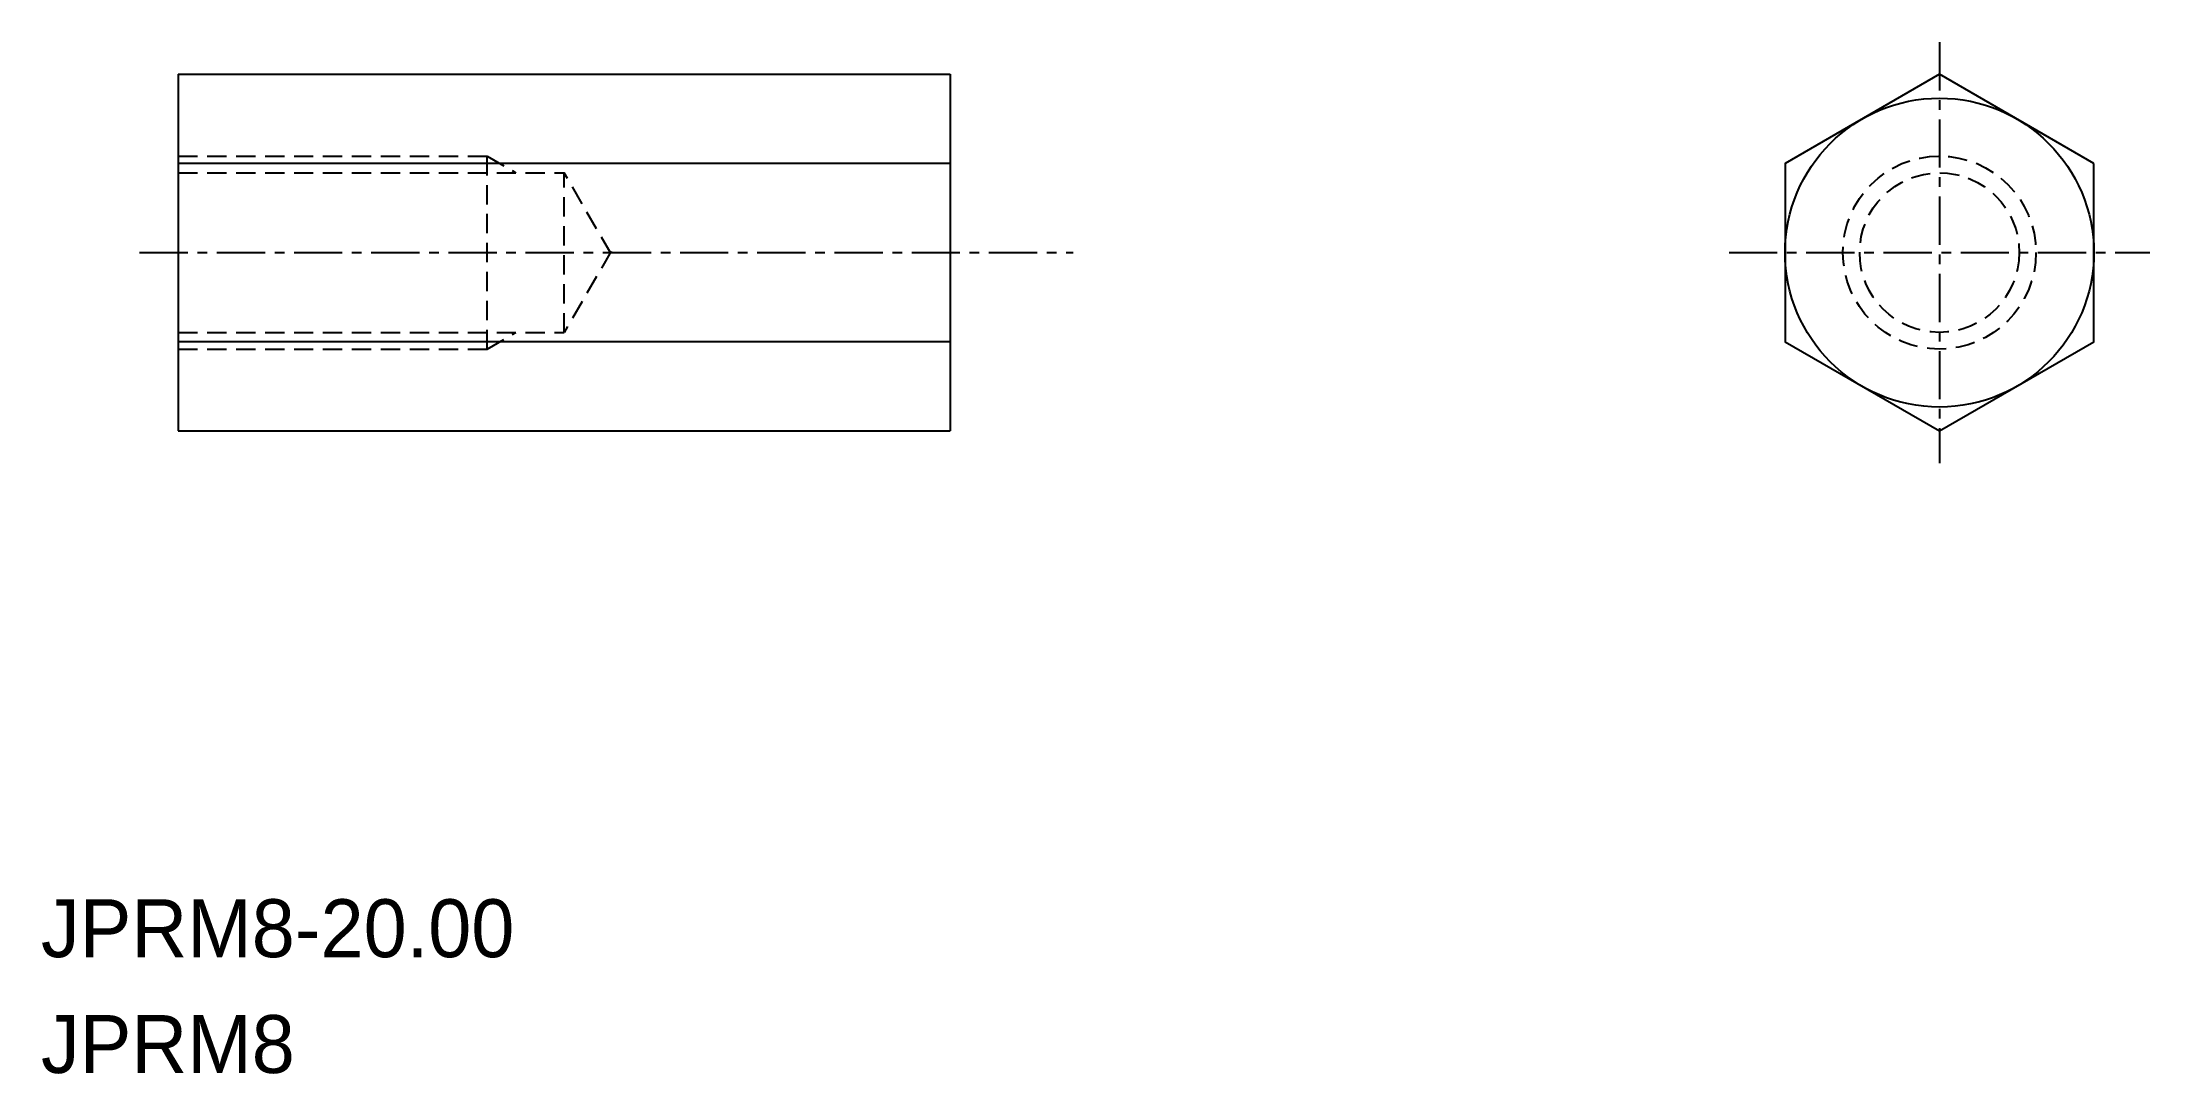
# Model space of a CAD drawing. Extents: x -1756.1 to -1701.5, y -500 to -473.2.
import ezdxf

# ---------------------------------------------------------------- set-up
doc = ezdxf.new("R2010")
doc.units = 0
doc.linetypes.add('CENTER', pattern=[2, 1.25, -0.25, 0.25, -0.25])
doc.linetypes.add('DASHED', pattern=[0.75, 0.5, -0.25])
doc.layers.get('0').update_dxf_attribs({"linetype": 'CONTINUOUS'})
doc.layers.add('CENTER', color=1, linetype='CENTER')

msp = doc.modelspace()

# ---------------------------------------------------------------- linework, layer by layer
at = {"color": 7, "linetype": 'CONTINUOUS'}
for p, q in [((-1752.597, -474.079), (-1752.597, -483.316)), ((-1752.597, -474.079), (-1732.597, -474.079)), ((-1732.597, -474.079), (-1732.597, -483.316)), ((-1752.597, -483.316), (-1732.597, -483.316))]:
    msp.add_line(p, q, dxfattribs=at)
at = {"color": 3, "linetype": 'DASHED'}
for p, q in [((-1752.597, -476.198), (-1744.597, -476.198)), ((-1744.597, -476.198), (-1743.848, -476.631)), ((-1744.597, -481.198), (-1744.597, -476.198)), ((-1752.597, -476.631), (-1742.597, -476.631)), ((-1741.385, -478.731), (-1742.597, -476.631)), ((-1742.597, -480.765), (-1742.597, -476.631)), ((-1741.385, -478.665), (-1742.597, -480.765)), ((-1752.597, -480.765), (-1742.597, -480.765)), ((-1744.597, -481.198), (-1743.848, -480.765)), ((-1752.597, -481.198), (-1744.597, -481.198))]:
    msp.add_line(p, q, dxfattribs=at)
for p, q in [((-1732.597, -476.388), (-1752.597, -476.388)), ((-1732.597, -481.007), (-1752.597, -481.007))]:
    msp.add_line(p, q)
msp.add_lwpolyline([(-1702.974, -476.388), (-1706.974, -474.079), (-1710.974, -476.388), (-1710.974, -481.007), (-1706.974, -483.316), (-1702.974, -481.007)], close=True)
at = {"linetype": 'CONTINUOUS'}
msp.add_circle((-1706.974, -478.698), 4, dxfattribs=at)
at = {"color": 3, "linetype": 'DASHED'}
for radius in [2.5, 2.067]:
    msp.add_circle((-1706.974, -478.698), radius, dxfattribs=at)
at = {"color": 7, "linetype": 'CONTINUOUS'}
for p in [(-1752.597, -478.698), (-1732.597, -478.698)]:
    msp.add_point(p, dxfattribs=at)
at = {"layer": 'CENTER', "color": 1, "linetype": 'CENTER'}
for p, q in [((-1706.974, -473.248), (-1706.974, -484.148)), ((-1753.597, -478.698), (-1729.414, -478.698)), ((-1712.424, -478.698), (-1701.524, -478.698))]:
    msp.add_line(p, q, dxfattribs=at)

# ---------------------------------------------------------------- texts
for s, p in [('JPRM8-20.00', (-1756.152, -496.947)), ('JPRM8', (-1756.152, -499.947))]:
    msp.add_text(s, height=1.5).set_placement(p)

doc.saveas('drawing.dxf')
